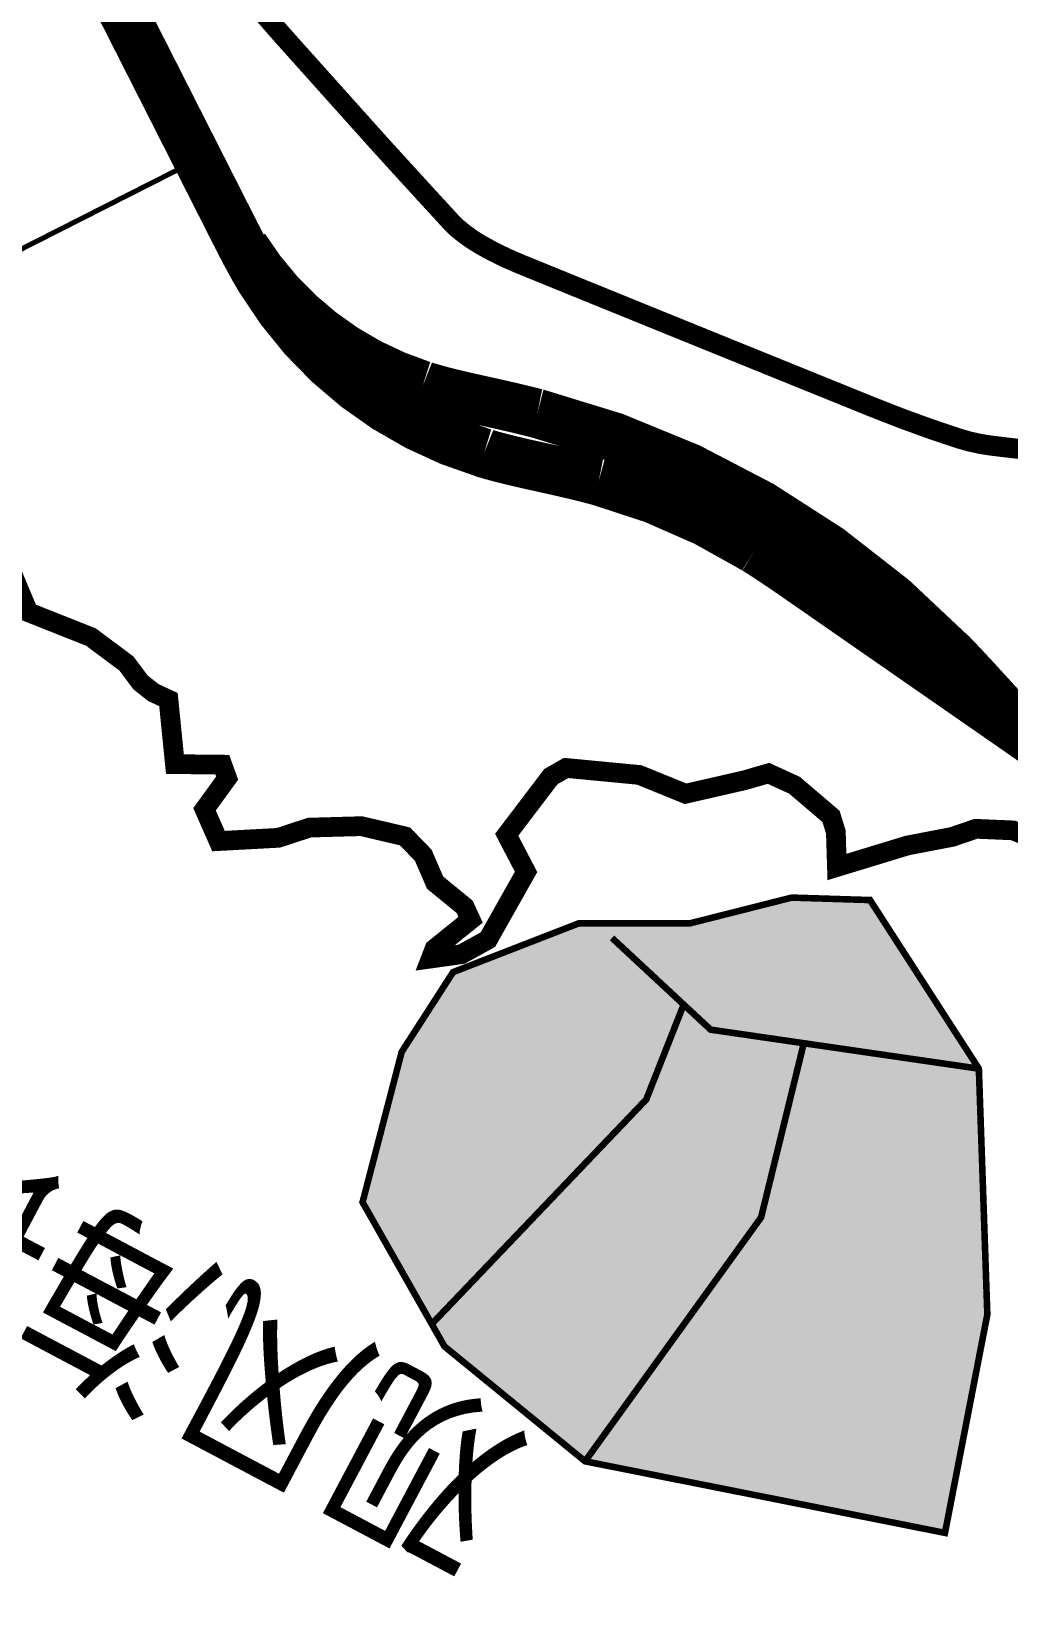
# Model space of a CAD drawing. Header units: millimetres. Extents: x 35362846 to 35427064, y 2977703 to 3025069.
# Drawn here: x 35396367 to 35399341, y 2984741 to 2989517 of the extents above; entities that cross this region are included whole.
import ezdxf
from ezdxf.enums import TextEntityAlignment as Align

# ---------------------------------------------------------------- set-up
doc = ezdxf.new("R2010")
doc.units = ezdxf.units.MM
doc.linetypes.add('ACAD_ISO03W100', pattern=[30, 12, -18])
for name, color, linetype, lineweight in [('station', 1, 'Continuous', 70), ('zhix', 7, 'Continuous', 100), ('布线1', 3, 'Continuous', 40), ('规划', 5, 'Continuous', 30)]:
    doc.layers.add(name, color=color, linetype=linetype, lineweight=lineweight)
doc.styles.add('GTF_XW', font='SIMHEI.TTF', dxfattribs={"width": 0.85})

# ---------------------------------------------------------------- blocks, each defined once
blk = doc.blocks.new('公里标')
at = {"layer": 'station'}
h = blk.add_hatch(color=256, dxfattribs=at)
edge = h.paths.add_edge_path()
edge.add_arc((0, 13), 3, 90, 270)
edge.add_line((0, 10), (0, 16))
blk.add_line((0, 16), (0, 0), dxfattribs=at)
blk.add_lwpolyline([(0, 16, 1), (0, 10)], format="xyb", close=True, dxfattribs=at)
blk.add_lwpolyline([(0, 16, -1), (0, 10, -15.340907)], format="xyb", dxfattribs=at)

msp = doc.modelspace()

# ---------------------------------------------------------------- hatches: boundary and pattern name
msp.add_hatch(color=51).paths.add_polyline_path([(35397650.2, 2986653.8), (35398033.5, 2986802.6), (35398372.2, 2986802.6), (35398681.1, 2986880.7), (35398919.3, 2986873.2), (35399250.6, 2986360), (35399276.4, 2985611.8), (35399147.5, 2984947.1), (35398052, 2985165), (35397624, 2985514.6), (35397374.7, 2985953.5), (35397493.8, 2986411)])

# ---------------------------------------------------------------- linework, layer by layer
at = {"color": 7, "linetype": 'ACAD_ISO03W100', "lineweight": 30, "ltscale": 10, "const_width": 60, "flags": 128}
msp.add_lwpolyline([(35418866.2, 2978379, 0.00408), (35418596.8, 2978693.1, 0.004791), (35418362.6, 2978956.6, 0.000354), (35418239.2, 2979092.6, 0.003996), (35418228.1, 2979104.6, 0.067922), (35418130.9, 2979183.4, 0.051225), (35417981.4, 2979254.5, 0.009162), (35417860.1, 2979295.1, 0.017071), (35417793.9, 2979313.4, 0.003191), (35417664.5, 2979343.7, -0.002779), (35417515.8, 2979378.4, -0.00539), (35417279.6, 2979437.5, 0.004922), (35417021.1, 2979502.5, 0.037663), (35416897.7, 2979522.6, -0.03128), (35416749, 2979544.8, -0.053256), (35416561.7, 2979606.3, -0.060444), (35416413, 2979696.4, -0.007588), (35416234.3, 2979841, 0.006847), (35416036.6, 2980001.5, 0.000269), (35415709.9, 2980259.1, -0.000284), (35415399.9, 2980503.6, -0.004911), (35414938.6, 2980875.2, 0.012423), (35414754, 2981019.3, 0.022839), (35414740, 2981028.8, 0.001543), (35414525.8, 2981158.3, 0.010641), (35414147.8, 2981374.4, 0.041104), (35414044.6, 2981420.1, 0.069015), (35413989.5, 2981431, 0.030578), (35413863.2, 2981430.6, 0.031152), (35413746.1, 2981415.8, 0.023526), (35413594.1, 2981379.3, 0.09893), (35413417.6, 2981287.4, -0.098334), (35413240.1, 2981194.7, -0.040735), (35413083.5, 2981162.4, -0.057251), (35412969.5, 2981161.5, -0.032707), (35412844.6, 2981183.2, -0.068284), (35412787.9, 2981205.4, -0.006478), (35412708.2, 2981251.4, -0.00631), (35412627.7, 2981300.6, -0.00711), (35412453, 2981413.9, 0.016112), (35412375, 2981462.5, 0.006031), (35412355.7, 2981473.4, -0.001887), (35412293.4, 2981507.8, -0.031059), (35412115.8, 2981621.9, 0.058562), (35412018.1, 2981677.2, 0.074558), (35411972.8, 2981688.8, 0.023372), (35411824.6, 2981696.9, 0.031359), (35411658.6, 2981687.7, -0.046373), (35411546.1, 2981684.9, -0.013686), (35411441.8, 2981694.8, -0.015348), (35411349.5, 2981709.1, -0.009765), (35411222.9, 2981735.2, -0.009876), (35411098.7, 2981765.9, -0.010304), (35410982.9, 2981799.6, -0.003732), (35410665.7, 2981901.5, -0.011102), (35410325.7, 2982022, -0.019593), (35410137.6, 2982102.1, -0.046253), (35410000.5, 2982183.1, 0.027806), (35409777.8, 2982325.9, 0.038888), (35409137, 2982625.4, -0.041892), (35408543.6, 2982907.1, -0.012072), (35408137.3, 2983156.8, 0.016325), (35407835.3, 2983338.9, 0.005319), (35407527.4, 2983506.8, -0.009278), (35407351.6, 2983604.5, -0.002427), (35407251.1, 2983663.4, -0.001072), (35407024.6, 2983798.5, -0.005689), (35406755.9, 2983963.7, -0.023674), (35406693.7, 2984007.1, -0.028773), (35406654.5, 2984041.2, 0.013707), (35406574.3, 2984115.1, 0.00911), (35406364.5, 2984291.5, 0.004021), (35405878.9, 2984678.5, 0.011893), (35405195.9, 2985188.2, 0.018313), (35404733, 2985492, 0.007204), (35404263.5, 2985766.8, 0.008684), (35403867, 2985982.4, 0.000159), (35403714.4, 2986061.8, 0.000046), (35403186.2, 2986336.7, 0.00152), (35402876.1, 2986496.8, -0.002619), (35402696.3, 2986590.2, -0.160091), (35402640.3, 2986648, -0.04925), (35402551.8, 2986887.9, -0.091163), (35402531.9, 2987160, 0.101587), (35402509, 2987404.2, 0.031939), (35402455.4, 2987546.6, 0.061238), (35402414, 2987614.6, 0.066056), (35402315.7, 2987710, 0.060611), (35402186.1, 2987783.8, 0.013787), (35402000.7, 2987855.4, 0.005566), (35401535.2, 2988014.8, 0.005933), (35401024.9, 2988176.6, 0.060875), (35400973.3, 2988185.6, 0.033224), (35400911.1, 2988184.7, 0.007665), (35400643, 2988158.9, 0.016593), (35400459.3, 2988132.1, -0.061093), (35400408.8, 2988129.3, -0.014976), (35400290.7, 2988140.6, 0.003437), (35399777.5, 2988202.1, 0.001665), (35399411.5, 2988242.1, -0.004914), (35399287.6, 2988256.5, -0.047131), (35399187.2, 2988278.8, -0.017709), (35398930.6, 2988372.2, -0.000111), (35398779.7, 2988433.3, -0.000064), (35398519.9, 2988538.6, -0.000203), (35398073.5, 2988719.8, -0.000406), (35397849.8, 2988811, -0.034138), (35397734.3, 2988867.6, -0.048797), (35397661.1, 2988920, -0.026938), (35397646.4, 2988934.4, -0.001673), (35397423.8, 2989177.9, -0.010211), (35396545.8, 2990185.3, -0.111617), (35396489.3, 2990295.5, -0.00203), (35396470.1, 2990371.7, -0.000724), (35396417.2, 2990585.7, -0.000368), (35396317.1, 2990994.7, -0.001366), (35396290.5, 2991105, -0.050222), (35396256.9, 2991355.6, 0.034229), (35396219.3, 2991724.2, 0.006561), (35396183.3, 2991919, 0.00586), (35396137.5, 2992136.1, 0.016024), (35396087.8, 2992329.3, 0.014863), (35396021.5, 2992533.9, 0.042162), (35395954.4, 2992681.1, 0.029286), (35395828.8, 2992876.9, 0.036503), (35395689.3, 2993042, 0.052275), (35395572.8, 2993138.4, 0.024574), (35395433.6, 2993221.5, 0.019092), (35395245.9, 2993312.3, 0.024727), (35395060.7, 2993382.7, -0.028974), (35394903.1, 2993444.1, -0.030124), (35394739.9, 2993531.1, -0.059007), (35394665.5, 2993589.7, -0.019376), (35394594.5, 2993666.5, -0.00622), (35394386, 2993916.4, -0.009421), (35394243.9, 2994098.1, 0.015545), (35394156.4, 2994207.2, 0.089106), (35394087.4, 2994263.6, -0.100465), (35394027.2, 2994315.2, -0.041655), (35394007, 2994346.1, -0.006432), (35393896.2, 2994557.5, -0.054681), (35393773.9, 2994881.5, 0.109516), (35393695, 2995037.1, 0.074144), (35393642, 2995085, 0.038132), (35393521.4, 2995152.6, 0.066069), (35393359.2, 2995203.2, -0.108378), (35393262.5, 2995242.6, -0.00503), (35393059.4, 2995385.3, 0.003045), (35392724.9, 2995622.4, 0.000083), (35392471.9, 2995799.2, 0.000059), (35392115.6, 2996048.2, 0.004384), (35391640.4, 2996374.1, 0.078102), (35391610.9, 2996387.8, 0.037746), (35391594.4, 2996391.3, 0.002429), (35391334.8, 2996423.8, 0.010506), (35390977.1, 2996459.3, -0.036858), (35390875.7, 2996474.8, -0.036605), (35390856.6, 2996480.7, -0.001586), (35390427.7, 2996649.4, -0.004242), (35389970.5, 2996835.4, -0.026615), (35389899.5, 2996869.6, -0.128736), (35389844.8, 2996921.2, -0.014134), (35389504.6, 2997503.2, -0.01943), (35389279, 2997956.3, 0.038686), (35389156.9, 2998179.6, 0.040491), (35389062.6, 2998301.5, 0.036033), (35388937.1, 2998420.6, 0.040561), (35388843, 2998485.8, 0.049283), (35388757.2, 2998524.7, 0.11391), (35388618.7, 2998538.8, -0.068335), (35388388.5, 2998541.3, -0.035603), (35388043.8, 2998617.8, -0.141206), (35387967.5, 2998666.7, -0.001923), (35387871.2, 2998777.3, -0.000521), (35387518, 2999187, -0.000038), (35386834.3, 2999982.1, -0.000524), (35386784.5, 3000040.2, -0.010134), (35386729.9, 3000106.6, 0.008509), (35386665.1, 3000186, 0.047512), (35386585.5, 3000263.8, -0.02445), (35386424.4, 3000407.4, -0.019729), (35386303.5, 3000536.1, -0.053437), (35386266.2, 3000589.8, -0.06379), (35386232.7, 3000675.2, -0.023074), (35386182.4, 3000922.8, -0.000356), (35386171.5, 3000993.1, -0.000949), (35386167.5, 3001019.5, -0.008757), (35386151, 3001144.1, 0.006075), (35386128.2, 3001323.9, 0.038373), (35386094.2, 3001479.6, 0.046036), (35386044.5, 3001602.9, 0.055767), (35385965.9, 3001721, 0.027631), (35385770.6, 3001929.1, 0.00608), (35385451.2, 3002226.5, 0.010585), (35385262.1, 3002391.1, 0.005944), (35385135.2, 3002494.4, -0.00606), (35385010.7, 3002595.7, -0.016777), (35384908.4, 3002687.2, -0.01359), (35384789.1, 3002807.5, -0.066178), (35384707.4, 3002921.6, -0.040011), (35384615.3, 3003133.8, -0.040444), (35384572.4, 3003302.9, -0.040658), (35384557.4, 3003475.8, -0.080631), (35384601.1, 3003753.8, 0.06217), (35384670.7, 3004111.2, 0.020666), (35384677.8, 3004374.9, 0.053226), (35384665.4, 3004476.8, 0.111514), (35384601.5, 3004609.5, -0.078745), (35384499.6, 3004789.9, -0.027664), (35384444, 3004968.6, -0.040755), (35384423.1, 3005093.9, -0.151895), (35384467.7, 3005295.3, 0.164071), (35384504.7, 3005483.3, 0.000046), (35384471.7, 3005734, 0.000043), (35384436.2, 3006002.5, 0.000006), (35384400, 3006276.9, -0.000003), (35384344.1, 3006700.5, -0.004654), (35384329, 3006823.7, -0.001802), (35384294, 3007142.5)], format="xyb", dxfattribs=at)
at = {"color": 7, "lineweight": 30, "const_width": 1}
for points in [[(35402010.8, 2987883.7, 0.005566), (35401544.6, 2988043.3, 0.005933), (35401033.6, 2988205.3, 0.060875), (35400974.9, 2988215.6, 0.033224), (35400908.7, 2988214.6, 0.007665), (35400639.6, 2988188.7, 0.016593), (35400454, 2988161.6, -0.061093), (35400410.8, 2988159.2, -0.014976), (35400294.5, 2988170.4, 0.003437), (35399780.8, 2988231.9, 0.001665), (35399414.6, 2988271.9, -0.004914), (35399291.3, 2988286.2, -0.047131), (35399196.5, 2988307.4, -0.017709), (35398941.9, 2988400, -0.000111), (35398791, 2988461.1, -0.000064), (35398531.2, 2988566.4, -0.000203), (35398084.8, 2988747.6, -0.000406), (35397861.1, 2988838.7, -0.034138), (35397749.3, 2988893.6, -0.048797), (35397680.8, 2988942.6, -0.026938), (35397668.5, 2988954.7, -0.001673), (35397446, 2989198, -0.010211), (35396568.9, 2990204.6, -0.111617)], [(35402010.8, 2987883.7, 0.005566), (35401544.6, 2988043.3, 0.005933), (35401033.6, 2988205.3, 0.060875), (35400974.9, 2988215.6, 0.033224), (35400908.7, 2988214.6, 0.007665), (35400639.6, 2988188.7, 0.016593), (35400454, 2988161.6, -0.061093), (35400410.8, 2988159.2, -0.014976), (35400294.5, 2988170.4, 0.003437), (35399780.8, 2988231.9, 0.001665), (35399414.6, 2988271.9, -0.004914), (35399291.3, 2988286.2, -0.047131), (35399196.5, 2988307.4, -0.017709), (35398941.9, 2988400, -0.000111), (35398791, 2988461.1, -0.000064), (35398531.2, 2988566.4, -0.000203), (35398084.8, 2988747.6, -0.000406), (35397861.1, 2988838.7, -0.034138), (35397749.3, 2988893.6, -0.048797), (35397680.8, 2988942.6, -0.026938), (35397668.5, 2988954.7, -0.001673), (35397446, 2989198, -0.010211), (35396568.9, 2990204.6, -0.111617)], [(35401990.7, 2987827.1, 0.005566), (35401525.8, 2987986.4, 0.005933), (35401016.2, 2988147.9, 0.060875), (35400971.8, 2988155.7, 0.033224), (35400913.5, 2988154.8, 0.007665), (35400646.3, 2988129, 0.016593), (35400464.6, 2988102.6, -0.061093), (35400406.8, 2988099.3, -0.014976), (35400286.9, 2988110.9, 0.003437), (35399774.1, 2988172.3, 0.001665), (35399408.3, 2988212.3, -0.004914), (35399283.8, 2988226.7, -0.047131), (35399178, 2988250.3, -0.017709), (35398919.4, 2988344.4, -0.000111), (35398768.5, 2988405.5, -0.000064), (35398508.6, 2988510.8, -0.000203), (35398062.2, 2988692, -0.000406), (35397838.4, 2988783.2, -0.034138), (35397719.3, 2988841.6, -0.048797), (35397641.3, 2988897.5, -0.026938), (35397624.3, 2988914.1, -0.001673), (35397401.6, 2989157.7, -0.010211), (35396522.8, 2990166.1, -0.111617)], [(35401990.7, 2987827.1, 0.005566), (35401525.8, 2987986.4, 0.005933), (35401016.2, 2988147.9, 0.060875), (35400971.8, 2988155.7, 0.033224), (35400913.5, 2988154.8, 0.007665), (35400646.3, 2988129, 0.016593), (35400464.6, 2988102.6, -0.061093), (35400406.8, 2988099.3, -0.014976), (35400286.9, 2988110.9, 0.003437), (35399774.1, 2988172.3, 0.001665), (35399408.3, 2988212.3, -0.004914), (35399283.8, 2988226.7, -0.047131), (35399178, 2988250.3, -0.017709), (35398919.4, 2988344.4, -0.000111), (35398768.5, 2988405.5, -0.000064), (35398508.6, 2988510.8, -0.000203), (35398062.2, 2988692, -0.000406), (35397838.4, 2988783.2, -0.034138), (35397719.3, 2988841.6, -0.048797), (35397641.3, 2988897.5, -0.026938), (35397624.3, 2988914.1, -0.001673), (35397401.6, 2989157.7, -0.010211), (35396522.8, 2990166.1, -0.111617)]]:
    msp.add_lwpolyline(points, format="xyb", dxfattribs=at)
at = {"layer": 'zhix', "color": 1, "const_width": 150, "flags": 128}
msp.add_lwpolyline([(35400553.6, 2986566.3), (35398718.6, 2987840.6), (35398717.8, 2987841.1), (35398717, 2987841.7), (35398716.2, 2987842.3), (35398715.4, 2987842.8), (35398714.5, 2987843.4), (35398713.7, 2987844), (35398712.9, 2987844.6), (35398712.1, 2987845.1), (35398711.2, 2987845.7), (35398710.4, 2987846.3), (35398709.6, 2987846.8), (35398708.8, 2987847.4), (35398708, 2987848), (35398707.1, 2987848.5), (35398706.3, 2987849.1), (35398705.5, 2987849.7), (35398704.7, 2987850.3), (35398703.9, 2987850.8), (35398703, 2987851.4), (35398702.2, 2987852), (35398701.4, 2987852.5), (35398700.6, 2987853.1), (35398699.7, 2987853.7), (35398698.9, 2987854.2), (35398698.1, 2987854.8), (35398697.3, 2987855.4), (35398696.5, 2987856), (35398695.6, 2987856.5), (35398694.8, 2987857.1), (35398694, 2987857.7), (35398693.2, 2987858.2), (35398692.3, 2987858.8), (35398691.5, 2987859.4), (35398690.7, 2987859.9), (35398689.9, 2987860.5), (35398689.1, 2987861.1), (35398688.2, 2987861.6), (35398687.4, 2987862.2), (35398686.6, 2987862.8), (35398685.8, 2987863.4), (35398684.9, 2987863.9), (35398684.1, 2987864.5), (35398683.3, 2987865.1), (35398682.5, 2987865.6), (35398681.7, 2987866.2), (35398680.8, 2987866.8), (35398680, 2987867.3), (35398679.2, 2987867.9), (35398678.4, 2987868.5), (35398677.5, 2987869), (35398676.7, 2987869.6), (35398675.9, 2987870.2), (35398675.1, 2987870.7), (35398674.2, 2987871.3), (35398673.4, 2987871.9), (35398672.6, 2987872.4), (35398671.8, 2987873), (35398670.9, 2987873.6), (35398670.1, 2987874.1), (35398669.3, 2987874.7), (35398668.5, 2987875.3), (35398667.6, 2987875.8), (35398666.8, 2987876.4), (35398666, 2987877), (35398665.2, 2987877.5), (35398664.3, 2987878.1), (35398663.5, 2987878.7), (35398662.7, 2987879.2), (35398661.9, 2987879.8), (35398661, 2987880.3), (35398660.2, 2987880.9), (35398659.4, 2987881.5), (35398658.6, 2987882), (35398657.7, 2987882.6), (35398656.9, 2987883.2), (35398656.1, 2987883.7), (35398655.3, 2987884.3), (35398654.4, 2987884.9), (35398653.6, 2987885.4), (35398652.8, 2987886), (35398652, 2987886.5), (35398651.1, 2987887.1), (35398650.3, 2987887.7), (35398649.5, 2987888.2), (35398648.6, 2987888.8), (35398647.8, 2987889.3), (35398647, 2987889.9), (35398646.2, 2987890.5), (35398645.3, 2987891), (35398644.5, 2987891.6), (35398643.7, 2987892.1), (35398642.8, 2987892.7), (35398642, 2987893.3), (35398641.2, 2987893.8), (35398640.4, 2987894.4), (35398639.5, 2987894.9), (35398638.7, 2987895.5), (35398637.9, 2987896.1), (35398637, 2987896.6), (35398636.2, 2987897.2), (35398635.4, 2987897.7), (35398634.6, 2987898.3), (35398633.7, 2987898.9), (35398632.9, 2987899.4), (35398632.1, 2987900), (35398631.2, 2987900.5), (35398630.4, 2987901.1), (35398629.6, 2987901.6), (35398628.7, 2987902.2), (35398627.9, 2987902.7), (35398627.1, 2987903.3), (35398626.2, 2987903.9), (35398625.4, 2987904.4), (35398624.6, 2987905), (35398623.7, 2987905.5), (35398622.9, 2987906.1), (35398622.1, 2987906.6), (35398621.2, 2987907.2), (35398620.4, 2987907.7), (35398619.6, 2987908.3), (35398618.7, 2987908.8), (35398617.9, 2987909.4), (35398617.1, 2987909.9), (35398616.2, 2987910.5), (35398615.4, 2987911), (35398614.6, 2987911.6), (35398613.7, 2987912.1), (35398612.9, 2987912.7), (35398612.1, 2987913.2), (35398611.2, 2987913.8), (35398610.4, 2987914.3), (35398609.6, 2987914.9), (35398608.7, 2987915.4), (35398607.9, 2987916), (35398607, 2987916.5), (35398606.2, 2987917.1), (35398605.4, 2987917.6), (35398604.5, 2987918.2), (35398603.7, 2987918.7), (35398602.9, 2987919.3), (35398602, 2987919.8), (35398601.2, 2987920.3), (35398600.3, 2987920.9), (35398599.5, 2987921.4), (35398598.7, 2987922), (35398597.8, 2987922.5), (35398597, 2987923.1), (35398596.1, 2987923.6), (35398595.3, 2987924.1), (35398594.5, 2987924.7), (35398593.6, 2987925.2), (35398592.8, 2987925.8), (35398591.9, 2987926.3), (35398591.1, 2987926.8), (35398590.3, 2987927.4), (35398589.4, 2987927.9), (35398588.6, 2987928.5), (35398587.7, 2987929), (35398586.9, 2987929.5), (35398586, 2987930.1), (35398585.2, 2987930.6), (35398584.4, 2987931.2), (35398583.5, 2987931.7), (35398582.7, 2987932.2), (35398581.8, 2987932.8), (35398581, 2987933.3), (35398580.1, 2987933.8), (35398579.3, 2987934.4), (35398578.4, 2987934.9), (35398577.6, 2987935.4), (35398576.7, 2987936), (35398575.9, 2987936.5), (35398575.1, 2987937), (35398574.2, 2987937.6), (35398573.4, 2987938.1), (35398572.5, 2987938.6), (35398571.7, 2987939.2), (35398570.8, 2987939.7), (35398570, 2987940.2), (35398569.5, 2987940.5, 0.072552), (35398093.5, 2988148.8), (35398093, 2988148.9), (35398092, 2988149.2), (35398091.1, 2988149.4), (35398090.1, 2988149.7), (35398089.1, 2988150), (35398088.2, 2988150.2), (35398087.2, 2988150.5), (35398086.2, 2988150.7), (35398085.3, 2988151), (35398084.3, 2988151.3), (35398083.3, 2988151.5), (35398082.4, 2988151.8), (35398081.4, 2988152), (35398080.4, 2988152.3), (35398079.5, 2988152.5), (35398078.5, 2988152.8), (35398077.5, 2988153.1), (35398076.6, 2988153.3), (35398075.6, 2988153.6), (35398074.6, 2988153.8), (35398073.7, 2988154.1), (35398072.7, 2988154.3), (35398071.7, 2988154.6), (35398070.8, 2988154.8), (35398069.8, 2988155.1), (35398068.8, 2988155.3), (35398067.9, 2988155.6), (35398066.9, 2988155.8), (35398065.9, 2988156.1), (35398065, 2988156.3), (35398064, 2988156.6), (35398063, 2988156.8), (35398062.1, 2988157.1), (35398061.1, 2988157.3), (35398060.1, 2988157.6), (35398059.1, 2988157.8), (35398058.2, 2988158.1), (35398057.2, 2988158.3), (35398056.2, 2988158.6), (35398055.3, 2988158.8), (35398054.3, 2988159.1), (35398053.3, 2988159.3), (35398052.4, 2988159.6), (35398051.4, 2988159.8), (35398050.4, 2988160), (35398049.5, 2988160.3), (35398048.5, 2988160.5), (35398047.5, 2988160.8), (35398046.5, 2988161), (35398045.6, 2988161.3), (35398044.6, 2988161.5), (35398043.6, 2988161.7), (35398042.7, 2988162), (35398041.7, 2988162.2), (35398040.7, 2988162.5), (35398039.7, 2988162.7), (35398038.8, 2988162.9), (35398037.8, 2988163.2), (35398036.8, 2988163.4), (35398035.9, 2988163.7), (35398034.9, 2988163.9), (35398033.9, 2988164.1), (35398032.9, 2988164.4), (35398032, 2988164.6), (35398031, 2988164.8), (35398030, 2988165.1), (35398029.1, 2988165.3), (35398028.1, 2988165.5), (35398027.1, 2988165.8), (35398026.1, 2988166), (35398025.2, 2988166.2), (35398024.2, 2988166.5), (35398023.2, 2988166.7), (35398022.3, 2988166.9), (35398021.3, 2988167.2), (35398020.3, 2988167.4), (35398019.3, 2988167.6), (35398018.4, 2988167.9), (35398017.4, 2988168.1), (35398016.4, 2988168.3), (35398015.4, 2988168.6), (35398014.5, 2988168.8), (35398013.5, 2988169), (35398012.5, 2988169.3), (35398011.6, 2988169.5), (35398010.6, 2988169.7), (35398009.6, 2988170), (35398008.6, 2988170.2), (35398007.7, 2988170.4), (35398006.7, 2988170.6), (35398005.7, 2988170.9), (35398004.7, 2988171.1), (35398003.8, 2988171.3), (35398002.8, 2988171.6), (35398001.8, 2988171.8), (35398000.8, 2988172), (35397999.9, 2988172.2), (35397998.9, 2988172.5), (35397997.9, 2988172.7), (35397996.9, 2988172.9), (35397996, 2988173.1), (35397995, 2988173.4), (35397994, 2988173.6), (35397993.1, 2988173.8), (35397992.1, 2988174), (35397991.1, 2988174.3), (35397990.1, 2988174.5), (35397989.2, 2988174.7), (35397988.2, 2988174.9), (35397987.2, 2988175.2), (35397986.2, 2988175.4), (35397985.3, 2988175.6), (35397984.3, 2988175.8), (35397983.3, 2988176), (35397982.3, 2988176.3), (35397981.4, 2988176.5), (35397980.4, 2988176.7), (35397979.4, 2988176.9), (35397978.4, 2988177.2), (35397977.5, 2988177.4), (35397976.5, 2988177.6), (35397975.5, 2988177.8), (35397974.5, 2988178), (35397973.6, 2988178.3), (35397972.6, 2988178.5), (35397971.6, 2988178.7), (35397970.6, 2988178.9), (35397969.7, 2988179.1), (35397968.7, 2988179.4), (35397967.7, 2988179.6), (35397966.7, 2988179.8), (35397965.8, 2988180), (35397964.8, 2988180.2), (35397963.8, 2988180.5), (35397962.8, 2988180.7), (35397961.8, 2988180.9), (35397960.9, 2988181.1), (35397959.9, 2988181.3), (35397958.9, 2988181.6), (35397957.9, 2988181.8), (35397957, 2988182), (35397956, 2988182.2), (35397955, 2988182.4), (35397954, 2988182.7), (35397953.1, 2988182.9), (35397952.1, 2988183.1), (35397951.1, 2988183.3), (35397950.1, 2988183.5), (35397949.2, 2988183.7), (35397948.2, 2988184), (35397947.2, 2988184.2), (35397946.2, 2988184.4), (35397945.3, 2988184.6), (35397944.3, 2988184.8), (35397943.3, 2988185), (35397942.3, 2988185.3), (35397941.4, 2988185.5), (35397940.4, 2988185.7), (35397939.4, 2988185.9), (35397938.4, 2988186.1), (35397937.4, 2988186.3), (35397936.5, 2988186.6), (35397935.5, 2988186.8), (35397934.5, 2988187), (35397933.5, 2988187.2), (35397932.6, 2988187.4), (35397931.6, 2988187.6), (35397930.6, 2988187.9), (35397929.6, 2988188.1), (35397928.7, 2988188.3), (35397927.7, 2988188.5), (35397926.7, 2988188.7), (35397925.7, 2988188.9), (35397924.8, 2988189.2), (35397923.8, 2988189.4), (35397922.8, 2988189.6), (35397921.8, 2988189.8), (35397920.9, 2988190), (35397919.9, 2988190.2), (35397918.9, 2988190.5), (35397917.9, 2988190.7), (35397916.9, 2988190.9), (35397916, 2988191.1), (35397915, 2988191.3), (35397914, 2988191.5), (35397913, 2988191.8), (35397912.1, 2988192), (35397911.1, 2988192.2), (35397910.1, 2988192.4), (35397909.1, 2988192.6), (35397908.2, 2988192.8), (35397907.2, 2988193.1), (35397906.2, 2988193.3), (35397905.2, 2988193.5), (35397904.3, 2988193.7), (35397903.3, 2988193.9), (35397902.3, 2988194.1), (35397901.3, 2988194.4), (35397900.3, 2988194.6), (35397899.4, 2988194.8), (35397898.4, 2988195), (35397897.4, 2988195.2), (35397896.4, 2988195.4), (35397895.5, 2988195.7), (35397894.5, 2988195.9), (35397893.5, 2988196.1), (35397892.5, 2988196.3), (35397891.6, 2988196.5), (35397890.6, 2988196.7), (35397889.6, 2988197), (35397888.6, 2988197.2), (35397887.7, 2988197.4), (35397886.7, 2988197.6), (35397885.7, 2988197.8), (35397884.7, 2988198.1), (35397883.8, 2988198.3), (35397882.8, 2988198.5), (35397881.8, 2988198.7), (35397880.8, 2988198.9), (35397879.9, 2988199.1), (35397878.9, 2988199.4), (35397877.9, 2988199.6), (35397876.9, 2988199.8), (35397876, 2988200), (35397875, 2988200.3), (35397874, 2988200.5), (35397873, 2988200.7), (35397872.1, 2988200.9), (35397871.1, 2988201.1), (35397870.1, 2988201.4), (35397869.1, 2988201.6), (35397868.2, 2988201.8), (35397867.2, 2988202), (35397866.2, 2988202.2), (35397865.2, 2988202.5), (35397864.3, 2988202.7), (35397863.3, 2988202.9), (35397862.3, 2988203.1), (35397861.3, 2988203.4), (35397860.4, 2988203.6), (35397859.4, 2988203.8), (35397858.4, 2988204), (35397857.4, 2988204.3), (35397856.5, 2988204.5), (35397855.5, 2988204.7), (35397854.5, 2988204.9), (35397853.5, 2988205.2), (35397852.6, 2988205.4), (35397851.6, 2988205.6), (35397850.6, 2988205.8), (35397849.6, 2988206.1), (35397848.7, 2988206.3), (35397847.7, 2988206.5), (35397846.7, 2988206.8), (35397845.7, 2988207), (35397844.8, 2988207.2), (35397843.8, 2988207.4), (35397842.8, 2988207.7), (35397841.8, 2988207.9), (35397840.9, 2988208.1), (35397839.9, 2988208.4), (35397838.9, 2988208.6), (35397838, 2988208.8), (35397837, 2988209.1), (35397836, 2988209.3), (35397835, 2988209.5), (35397834.1, 2988209.8), (35397833.1, 2988210), (35397832.1, 2988210.2), (35397831.1, 2988210.5), (35397830.2, 2988210.7), (35397829.2, 2988210.9), (35397828.2, 2988211.2), (35397827.3, 2988211.4), (35397826.3, 2988211.6), (35397825.3, 2988211.9), (35397824.3, 2988212.1), (35397823.4, 2988212.3), (35397822.4, 2988212.6), (35397821.4, 2988212.8), (35397820.5, 2988213.1), (35397819.5, 2988213.3), (35397818.5, 2988213.5), (35397817.5, 2988213.8), (35397816.6, 2988214), (35397815.6, 2988214.3), (35397814.6, 2988214.5), (35397813.7, 2988214.7), (35397812.7, 2988215), (35397811.7, 2988215.2), (35397810.8, 2988215.5), (35397809.8, 2988215.7), (35397808.8, 2988216), (35397807.8, 2988216.2), (35397806.9, 2988216.5), (35397805.9, 2988216.7), (35397804.9, 2988216.9), (35397804, 2988217.2), (35397803, 2988217.4), (35397802, 2988217.7), (35397801.1, 2988217.9), (35397800.1, 2988218.2), (35397799.1, 2988218.4), (35397798.2, 2988218.7), (35397797.2, 2988218.9), (35397796.2, 2988219.2), (35397795.3, 2988219.4), (35397794.3, 2988219.7), (35397793.3, 2988219.9), (35397792.4, 2988220.2), (35397791.4, 2988220.5), (35397790.4, 2988220.7), (35397789.5, 2988221), (35397788.5, 2988221.2), (35397787.5, 2988221.5), (35397786.6, 2988221.7), (35397785.6, 2988222), (35397784.6, 2988222.3), (35397783.7, 2988222.5), (35397782.7, 2988222.8), (35397781.7, 2988223), (35397780.8, 2988223.3), (35397779.8, 2988223.6), (35397778.8, 2988223.8), (35397777.9, 2988224.1), (35397776.9, 2988224.3), (35397775.9, 2988224.6), (35397775, 2988224.9), (35397774, 2988225.1), (35397773, 2988225.4), (35397772.1, 2988225.7), (35397771.1, 2988225.9), (35397770.2, 2988226.2), (35397769.2, 2988226.5), (35397768.2, 2988226.7), (35397767.3, 2988227), (35397766.3, 2988227.3), (35397765.3, 2988227.6), (35397764.4, 2988227.8), (35397763.4, 2988228.1), (35397762.5, 2988228.4), (35397761.5, 2988228.7), (35397760.5, 2988228.9), (35397759.6, 2988229.2), (35397758.6, 2988229.5), (35397757.6, 2988229.8), (35397756.7, 2988230), (35397755.7, 2988230.3), (35397754.8, 2988230.6), (35397753.8, 2988230.9), (35397752.8, 2988231.2), (35397751.9, 2988231.4), (35397750.9, 2988231.7), (35397750, 2988232), (35397749, 2988232.3), (35397748.1, 2988232.6), (35397747.1, 2988232.9), (35397746.1, 2988233.2), (35397745.2, 2988233.4), (35397744.7, 2988233.6, -0.185718), (35397063.8, 2988761.7), (35397063.5, 2988762.1), (35397063, 2988763), (35397062.5, 2988763.8), (35397062, 2988764.7), (35397061.5, 2988765.6), (35397060.9, 2988766.4), (35397060.4, 2988767.3), (35397059.9, 2988768.1), (35397059.4, 2988769), (35397058.9, 2988769.9), (35397058.4, 2988770.7), (35397057.9, 2988771.6), (35397057.4, 2988772.4), (35397056.9, 2988773.3), (35397056.3, 2988774.2), (35397055.8, 2988775), (35397055.3, 2988775.9), (35397054.8, 2988776.7), (35397054.3, 2988777.6), (35397053.8, 2988778.5), (35397053.3, 2988779.3), (35397052.8, 2988780.2), (35397052.3, 2988781.1), (35397051.8, 2988781.9), (35397051.3, 2988782.8), (35397050.8, 2988783.7), (35397050.3, 2988784.5), (35397049.8, 2988785.4), (35397049.3, 2988786.3), (35397048.8, 2988787.1), (35397048.3, 2988788), (35397047.8, 2988788.9), (35397047.3, 2988789.7), (35397046.8, 2988790.6), (35397046.3, 2988791.5), (35397045.8, 2988792.3), (35397045.3, 2988793.2), (35397044.8, 2988794.1), (35397044.3, 2988794.9), (35397043.9, 2988795.8), (35397043.4, 2988796.7), (35397042.9, 2988797.6), (35397042.4, 2988798.4), (35397041.9, 2988799.3), (35397041.4, 2988800.2), (35397040.9, 2988801), (35397040.4, 2988801.9), (35397039.9, 2988802.8), (35397039.4, 2988803.7), (35397039, 2988804.5), (35397038.5, 2988805.4), (35397038, 2988806.3), (35397037.5, 2988807.2), (35397037, 2988808), (35397036.5, 2988808.9), (35397036, 2988809.8), (35397035.6, 2988810.7), (35397035.1, 2988811.5), (35397034.6, 2988812.4), (35397034.1, 2988813.3), (35397033.6, 2988814.2), (35397033.2, 2988815), (35397032.7, 2988815.9), (35397032.2, 2988816.8), (35397031.7, 2988817.7), (35397031.2, 2988818.5), (35397030.8, 2988819.4), (35397030.3, 2988820.3), (35397029.8, 2988821.2), (35397029.3, 2988822.1), (35397028.8, 2988822.9), (35397028.4, 2988823.8), (35397027.9, 2988824.7), (35397027.4, 2988825.6), (35397026.9, 2988826.5), (35397026.5, 2988827.3), (35397026, 2988828.2), (35397025.5, 2988829.1), (35397025, 2988830), (35397024.6, 2988830.9), (35397024.1, 2988831.7), (35397023.6, 2988832.6), (35397023.2, 2988833.5), (35397022.7, 2988834.4), (35397022.2, 2988835.3), (35397021.7, 2988836.1), (35397021.3, 2988837), (35397020.8, 2988837.9), (35397020.3, 2988838.8), (35397019.9, 2988839.7), (35397019.4, 2988840.6), (35397018.9, 2988841.4), (35397018.5, 2988842.3), (35397018, 2988843.2), (35397017.5, 2988844.1), (35397017.1, 2988845), (35397016.6, 2988845.9), (35397016.1, 2988846.8), (35397015.7, 2988847.6), (35397015.2, 2988848.5), (35397014.7, 2988849.4), (35397014.3, 2988850.3), (35397013.8, 2988851.2), (35397013.3, 2988852.1), (35397012.9, 2988852.9), (35397012.4, 2988853.8), (35397011.9, 2988854.7), (35397011.5, 2988855.6), (35397011, 2988856.5), (35397010.6, 2988857.4), (35397010.1, 2988858.3), (35397009.6, 2988859.2), (35397009.2, 2988860), (35397008.7, 2988860.9), (35397008.2, 2988861.8), (35397007.8, 2988862.7), (35397007.3, 2988863.6), (35397006.9, 2988864.5), (35397006.4, 2988865.4), (35397005.9, 2988866.3), (35397005.5, 2988867.1), (35397005, 2988868), (35397004.6, 2988868.9), (35397004.1, 2988869.8), (35397003.7, 2988870.7), (35397003.2, 2988871.6), (35397002.7, 2988872.5), (35397002.3, 2988873.4), (35397001.8, 2988874.3), (35397001.4, 2988875.1), (35397000.9, 2988876), (35397000.4, 2988876.9), (35397000, 2988877.8), (35396999.5, 2988878.7), (35396999.1, 2988879.6), (35396998.6, 2988880.5), (35396998.2, 2988881.4), (35396997.7, 2988882.3), (35396997.3, 2988883.1), (35396996.8, 2988884), (35396996.3, 2988884.9), (35396995.9, 2988885.8), (35396995.4, 2988886.7), (35396995, 2988887.6), (35396994.5, 2988888.5), (35396994.1, 2988889.4), (35396993.6, 2988890.3), (35396993.2, 2988891.2), (35396992.7, 2988892.1), (35396992.2, 2988892.9), (35396991.8, 2988893.8), (35396991.3, 2988894.7), (35396990.9, 2988895.6), (35396990.4, 2988896.5), (35396990, 2988897.4), (35396989.5, 2988898.3), (35396989.1, 2988899.2), (35396988.6, 2988900.1), (35396988.2, 2988901), (35396987.7, 2988901.9), (35396987.3, 2988902.7), (35396986.8, 2988903.6), (35396986.4, 2988904.5), (35396985.9, 2988905.4), (35396985.4, 2988906.3), (35396985, 2988907.2), (35396984.5, 2988908.1), (35396984.1, 2988909), (35396983.6, 2988909.9), (35396983.2, 2988910.8), (35396982.7, 2988911.7), (35396982.3, 2988912.6), (35396981.8, 2988913.4), (35396981.4, 2988914.3), (35396980.9, 2988915.2), (35396980.5, 2988916.1), (35396980, 2988917), (35396979.6, 2988917.9), (35396979.1, 2988918.8), (35396978.7, 2988919.7), (35396605.8, 2989655, -0.057667)], format="xyb", dxfattribs=at)
at = {"layer": 'zhix', "color": 5, "const_width": 150, "flags": 128}
msp.add_lwpolyline([(35400142.5, 2986850, -0.093407), (35399413.5, 2987358.7), (35399413.2, 2987359), (35399412.5, 2987359.8), (35399411.8, 2987360.5), (35399411.1, 2987361.2), (35399410.4, 2987361.9), (35399409.7, 2987362.6), (35399409, 2987363.3), (35399408.3, 2987364), (35399407.6, 2987364.8), (35399406.9, 2987365.5), (35399406.2, 2987366.2), (35399405.5, 2987366.9), (35399404.8, 2987367.6), (35399404.1, 2987368.3), (35399403.4, 2987369.1), (35399402.7, 2987369.8), (35399402, 2987370.5), (35399401.3, 2987371.2), (35399400.6, 2987371.9), (35399399.9, 2987372.7), (35399399.2, 2987373.4), (35399398.5, 2987374.1), (35399397.8, 2987374.8), (35399397.2, 2987375.5), (35399396.5, 2987376.3), (35399395.8, 2987377), (35399395.1, 2987377.7), (35399394.4, 2987378.4), (35399393.7, 2987379.1), (35399393, 2987379.9), (35399392.3, 2987380.6), (35399391.6, 2987381.3), (35399390.9, 2987382), (35399390.2, 2987382.8), (35399389.5, 2987383.5), (35399388.9, 2987384.2), (35399388.2, 2987384.9), (35399387.5, 2987385.7), (35399386.8, 2987386.4), (35399386.1, 2987387.1), (35399385.4, 2987387.8), (35399384.7, 2987388.6), (35399384, 2987389.3), (35399383.3, 2987390), (35399382.6, 2987390.7), (35399382, 2987391.5), (35399381.3, 2987392.2), (35399380.6, 2987392.9), (35399379.9, 2987393.6), (35399379.2, 2987394.4), (35399378.5, 2987395.1), (35399377.8, 2987395.8), (35399377.1, 2987396.5), (35399376.5, 2987397.3), (35399375.8, 2987398), (35399375.1, 2987398.7), (35399374.4, 2987399.4), (35399373.7, 2987400.2), (35399373, 2987400.9), (35399372.3, 2987401.6), (35399371.7, 2987402.4), (35399371, 2987403.1), (35399370.3, 2987403.8), (35399369.6, 2987404.5), (35399368.9, 2987405.3), (35399368.2, 2987406), (35399367.6, 2987406.7), (35399366.9, 2987407.5), (35399366.2, 2987408.2), (35399365.5, 2987408.9), (35399364.8, 2987409.7), (35399364.1, 2987410.4), (35399363.5, 2987411.1), (35399362.8, 2987411.8), (35399362.1, 2987412.6), (35399361.4, 2987413.3), (35399360.7, 2987414), (35399360, 2987414.8), (35399359.4, 2987415.5), (35399358.7, 2987416.2), (35399358, 2987417), (35399357.3, 2987417.7), (35399356.6, 2987418.4), (35399356, 2987419.2), (35399355.3, 2987419.9), (35399354.6, 2987420.6), (35399353.9, 2987421.4), (35399353.2, 2987422.1), (35399352.6, 2987422.8), (35399351.9, 2987423.6), (35399351.2, 2987424.3), (35399350.5, 2987425), (35399349.8, 2987425.8), (35399349.2, 2987426.5), (35399348.5, 2987427.2), (35399347.8, 2987428), (35399347.1, 2987428.7), (35399346.4, 2987429.4), (35399345.8, 2987430.2), (35399345.1, 2987430.9), (35399344.4, 2987431.6), (35399343.7, 2987432.4), (35399343.1, 2987433.1), (35399342.4, 2987433.8), (35399341.7, 2987434.6), (35399341, 2987435.3), (35399340.3, 2987436.1), (35399339.7, 2987436.8), (35399339, 2987437.5), (35399338.3, 2987438.3), (35399337.6, 2987439), (35399337, 2987439.7), (35399336.3, 2987440.5), (35399335.6, 2987441.2), (35399334.9, 2987441.9), (35399334.3, 2987442.7), (35399333.6, 2987443.4), (35399332.9, 2987444.2), (35399332.2, 2987444.9), (35399331.6, 2987445.6), (35399330.9, 2987446.4), (35399330.2, 2987447.1), (35399329.5, 2987447.8), (35399328.9, 2987448.6), (35399328.2, 2987449.3), (35399327.5, 2987450.1), (35399326.8, 2987450.8), (35399326.1, 2987451.5), (35399325.5, 2987452.3), (35399324.8, 2987453), (35399324.1, 2987453.7), (35399323.4, 2987454.5), (35399322.8, 2987455.2), (35399322.1, 2987456), (35399321.4, 2987456.7), (35399320.8, 2987457.4), (35399320.1, 2987458.2), (35399319.4, 2987458.9), (35399318.7, 2987459.6), (35399318.1, 2987460.4), (35399317.4, 2987461.1), (35399316.7, 2987461.9), (35399316, 2987462.6), (35399315.4, 2987463.3), (35399314.7, 2987464.1), (35399314, 2987464.8), (35399313.3, 2987465.6), (35399312.7, 2987466.3), (35399312, 2987467), (35399311.3, 2987467.8), (35399310.6, 2987468.5), (35399310, 2987469.3), (35399309.3, 2987470), (35399308.6, 2987470.7), (35399307.9, 2987471.5), (35399307.3, 2987472.2), (35399306.6, 2987472.9), (35399305.9, 2987473.7), (35399305.3, 2987474.4), (35399304.6, 2987475.2), (35399303.9, 2987475.9), (35399303.2, 2987476.6), (35399302.6, 2987477.4), (35399301.9, 2987478.1), (35399301.2, 2987478.9), (35399300.5, 2987479.6), (35399299.9, 2987480.3), (35399299.2, 2987481.1), (35399298.5, 2987481.8), (35399297.9, 2987482.6), (35399297.2, 2987483.3), (35399296.5, 2987484), (35399295.8, 2987484.8), (35399295.2, 2987485.5), (35399294.5, 2987486.3), (35399293.8, 2987487), (35399293.1, 2987487.7), (35399292.5, 2987488.5), (35399291.8, 2987489.2), (35399291.1, 2987490), (35399290.5, 2987490.7), (35399289.8, 2987491.4), (35399289.1, 2987492.2), (35399288.4, 2987492.9), (35399287.8, 2987493.7), (35399287.1, 2987494.4), (35399286.4, 2987495.1), (35399285.7, 2987495.9), (35399285.1, 2987496.6), (35399284.4, 2987497.4), (35399283.7, 2987498.1), (35399283.1, 2987498.8), (35399282.4, 2987499.6), (35399281.7, 2987500.3), (35399281, 2987501.1), (35399280.4, 2987501.8), (35399279.7, 2987502.5), (35399279, 2987503.3), (35399278.3, 2987504), (35399277.7, 2987504.8), (35399277, 2987505.5), (35399276.3, 2987506.2), (35399275.6, 2987507), (35399275, 2987507.7), (35399274.3, 2987508.5), (35399273.6, 2987509.2), (35399273, 2987509.9), (35399272.3, 2987510.7), (35399271.6, 2987511.4), (35399270.9, 2987512.1), (35399270.3, 2987512.9), (35399269.6, 2987513.6), (35399268.9, 2987514.4), (35399268.2, 2987515.1), (35399267.6, 2987515.8), (35399266.9, 2987516.6), (35399266.2, 2987517.3), (35399265.5, 2987518.1), (35399264.9, 2987518.8), (35399264.2, 2987519.5), (35399263.5, 2987520.3), (35399262.8, 2987521), (35399262.2, 2987521.8), (35399261.5, 2987522.5), (35399260.8, 2987523.2), (35399260.2, 2987524), (35399259.5, 2987524.7), (35399258.8, 2987525.4), (35399258.1, 2987526.2), (35399257.5, 2987526.9), (35399256.8, 2987527.7), (35399256.1, 2987528.4), (35399255.4, 2987529.1), (35399254.8, 2987529.9), (35399254.1, 2987530.6), (35399253.4, 2987531.4), (35399252.7, 2987532.1), (35399252.1, 2987532.8), (35399251.4, 2987533.6), (35399250.7, 2987534.3), (35399250, 2987535), (35399249.4, 2987535.8), (35399248.7, 2987536.5), (35399248, 2987537.3), (35399247.3, 2987538), (35399246.6, 2987538.7), (35399246, 2987539.5), (35399245.3, 2987540.2), (35399244.6, 2987540.9), (35399243.9, 2987541.7), (35399243.3, 2987542.4), (35399242.6, 2987543.1), (35399241.9, 2987543.9), (35399241.2, 2987544.6), (35399240.6, 2987545.4), (35399239.9, 2987546.1), (35399239.2, 2987546.8), (35399238.5, 2987547.6), (35399237.8, 2987548.3), (35399237.2, 2987549), (35399236.5, 2987549.8), (35399235.8, 2987550.5), (35399235.1, 2987551.2), (35399234.5, 2987552), (35399233.8, 2987552.7), (35399233.1, 2987553.4), (35399232.4, 2987554.2), (35399231.7, 2987554.9), (35399231.1, 2987555.6), (35399230.4, 2987556.4), (35399229.7, 2987557.1), (35399229, 2987557.8), (35399228.4, 2987558.6), (35399227.7, 2987559.3), (35399227, 2987560), (35399226.3, 2987560.8), (35399225.6, 2987561.5), (35399225, 2987562.2), (35399224.3, 2987563), (35399223.6, 2987563.7), (35399222.9, 2987564.4), (35399222.2, 2987565.2), (35399221.6, 2987565.9), (35399220.9, 2987566.6), (35399220.2, 2987567.4), (35399219.5, 2987568.1), (35399218.8, 2987568.8), (35399218.1, 2987569.6), (35399217.5, 2987570.3), (35399216.8, 2987571), (35399216.1, 2987571.8), (35399215.4, 2987572.5), (35399214.7, 2987573.2), (35399214.1, 2987574), (35399213.4, 2987574.7), (35399212.7, 2987575.4), (35399212, 2987576.2), (35399211.3, 2987576.9), (35399210.6, 2987577.6), (35399210, 2987578.3), (35399209.3, 2987579.1), (35399208.6, 2987579.8), (35399207.9, 2987580.5), (35399207.2, 2987581.3), (35399206.5, 2987582), (35399205.8, 2987582.7), (35399205.2, 2987583.4), (35399204.5, 2987584.2), (35399203.8, 2987584.9), (35399203.1, 2987585.6), (35399202.4, 2987586.4), (35399201.7, 2987587.1), (35399201, 2987587.8), (35399200.4, 2987588.5), (35399199.7, 2987589.3), (35399199, 2987590), (35399198.3, 2987590.7), (35399197.6, 2987591.4), (35399196.9, 2987592.2), (35399196.2, 2987592.9), (35399195.6, 2987593.6), (35399194.9, 2987594.4), (35399194.2, 2987595.1), (35399193.5, 2987595.8), (35399192.8, 2987596.5), (35399192.1, 2987597.3), (35399191.4, 2987598), (35399190.7, 2987598.7), (35399190, 2987599.4), (35399189.4, 2987600.2), (35399188.7, 2987600.9), (35399188, 2987601.6), (35399187.3, 2987602.3), (35399186.6, 2987603), (35399185.9, 2987603.8), (35399185.2, 2987604.5), (35399184.5, 2987605.2), (35399183.8, 2987605.9), (35399183.1, 2987606.7), (35399182.4, 2987607.4), (35399181.8, 2987608.1), (35399181.1, 2987608.8), (35399180.4, 2987609.5), (35399179.7, 2987610.3), (35399179, 2987611), (35399178.3, 2987611.7), (35399177.6, 2987612.4), (35399176.9, 2987613.1), (35399176.2, 2987613.9), (35399175.5, 2987614.6), (35399174.8, 2987615.3), (35399174.1, 2987616), (35399173.4, 2987616.7), (35399172.7, 2987617.5), (35399172, 2987618.2), (35399171.3, 2987618.9), (35399170.6, 2987619.6), (35399170, 2987620.3), (35399169.3, 2987621.1), (35399168.9, 2987621.4, 0.1377), (35397906.7, 2988354.2), (35397906.2, 2988354.3), (35397905.3, 2988354.6), (35397904.3, 2988354.8), (35397903.3, 2988355.1), (35397902.3, 2988355.3), (35397901.4, 2988355.6), (35397900.4, 2988355.8), (35397899.4, 2988356.1), (35397898.5, 2988356.3), (35397897.5, 2988356.5), (35397896.5, 2988356.8), (35397895.6, 2988357), (35397894.6, 2988357.3), (35397893.6, 2988357.5), (35397892.7, 2988357.8), (35397891.7, 2988358), (35397890.7, 2988358.3), (35397889.7, 2988358.5), (35397888.8, 2988358.8), (35397887.8, 2988359), (35397886.8, 2988359.2), (35397885.9, 2988359.5), (35397884.9, 2988359.7), (35397883.9, 2988360), (35397883, 2988360.2), (35397882, 2988360.4), (35397881, 2988360.7), (35397880, 2988360.9), (35397879.1, 2988361.2), (35397878.1, 2988361.4), (35397877.1, 2988361.6), (35397876.2, 2988361.9), (35397875.2, 2988362.1), (35397874.2, 2988362.4), (35397873.2, 2988362.6), (35397872.3, 2988362.8), (35397871.3, 2988363.1), (35397870.3, 2988363.3), (35397869.4, 2988363.6), (35397868.4, 2988363.8), (35397867.4, 2988364), (35397866.4, 2988364.3), (35397865.5, 2988364.5), (35397864.5, 2988364.7), (35397863.5, 2988365), (35397862.6, 2988365.2), (35397861.6, 2988365.4), (35397860.6, 2988365.7), (35397859.6, 2988365.9), (35397858.7, 2988366.2), (35397857.7, 2988366.4), (35397856.7, 2988366.6), (35397855.8, 2988366.9), (35397854.8, 2988367.1), (35397853.8, 2988367.3), (35397852.8, 2988367.6), (35397851.9, 2988367.8), (35397850.9, 2988368), (35397849.9, 2988368.3), (35397848.9, 2988368.5), (35397848, 2988368.7), (35397847, 2988368.9), (35397846, 2988369.2), (35397845.1, 2988369.4), (35397844.1, 2988369.6), (35397843.1, 2988369.9), (35397842.1, 2988370.1), (35397841.2, 2988370.3), (35397840.2, 2988370.6), (35397839.2, 2988370.8), (35397838.2, 2988371), (35397837.3, 2988371.2), (35397836.3, 2988371.5), (35397835.3, 2988371.7), (35397834.4, 2988371.9), (35397833.4, 2988372.2), (35397832.4, 2988372.4), (35397831.4, 2988372.6), (35397830.5, 2988372.8), (35397829.5, 2988373.1), (35397828.5, 2988373.3), (35397827.5, 2988373.5), (35397826.6, 2988373.8), (35397825.6, 2988374), (35397824.6, 2988374.2), (35397823.6, 2988374.4), (35397822.7, 2988374.7), (35397821.7, 2988374.9), (35397820.7, 2988375.1), (35397819.7, 2988375.3), (35397818.8, 2988375.6), (35397817.8, 2988375.8), (35397816.8, 2988376), (35397815.8, 2988376.2), (35397814.9, 2988376.5), (35397813.9, 2988376.7), (35397812.9, 2988376.9), (35397811.9, 2988377.1), (35397811, 2988377.4), (35397810, 2988377.6), (35397809, 2988377.8), (35397808, 2988378), (35397807.1, 2988378.3), (35397806.1, 2988378.5), (35397805.1, 2988378.7), (35397804.1, 2988378.9), (35397803.2, 2988379.1), (35397802.2, 2988379.4), (35397801.2, 2988379.6), (35397800.2, 2988379.8), (35397799.3, 2988380), (35397798.3, 2988380.3), (35397797.3, 2988380.5), (35397796.3, 2988380.7), (35397795.4, 2988380.9), (35397794.4, 2988381.1), (35397793.4, 2988381.4), (35397792.4, 2988381.6), (35397791.5, 2988381.8), (35397790.5, 2988382), (35397789.5, 2988382.3), (35397788.5, 2988382.5), (35397787.6, 2988382.7), (35397786.6, 2988382.9), (35397785.6, 2988383.1), (35397784.6, 2988383.4), (35397783.7, 2988383.6), (35397782.7, 2988383.8), (35397781.7, 2988384), (35397780.7, 2988384.2), (35397779.8, 2988384.5), (35397778.8, 2988384.7), (35397777.8, 2988384.9), (35397776.8, 2988385.1), (35397775.9, 2988385.3), (35397774.9, 2988385.6), (35397773.9, 2988385.8), (35397772.9, 2988386), (35397772, 2988386.2), (35397771, 2988386.4), (35397770, 2988386.7), (35397769, 2988386.9), (35397768.1, 2988387.1), (35397767.1, 2988387.3), (35397766.1, 2988387.5), (35397765.1, 2988387.7), (35397764.2, 2988388), (35397763.2, 2988388.2), (35397762.2, 2988388.4), (35397761.2, 2988388.6), (35397760.3, 2988388.8), (35397759.3, 2988389.1), (35397758.3, 2988389.3), (35397757.3, 2988389.5), (35397756.4, 2988389.7), (35397755.4, 2988389.9), (35397754.4, 2988390.1), (35397753.4, 2988390.4), (35397752.4, 2988390.6), (35397751.5, 2988390.8), (35397750.5, 2988391), (35397749.5, 2988391.2), (35397748.5, 2988391.5), (35397747.6, 2988391.7), (35397746.6, 2988391.9), (35397745.6, 2988392.1), (35397744.6, 2988392.3), (35397743.7, 2988392.5), (35397742.7, 2988392.8), (35397741.7, 2988393), (35397740.7, 2988393.2), (35397739.8, 2988393.4), (35397738.8, 2988393.6), (35397737.8, 2988393.8), (35397736.8, 2988394.1), (35397735.9, 2988394.3), (35397734.9, 2988394.5), (35397733.9, 2988394.7), (35397732.9, 2988394.9), (35397731.9, 2988395.2), (35397731, 2988395.4), (35397730, 2988395.6), (35397729, 2988395.8), (35397728, 2988396), (35397727.1, 2988396.2), (35397726.1, 2988396.5), (35397725.1, 2988396.7), (35397724.1, 2988396.9), (35397723.2, 2988397.1), (35397722.2, 2988397.3), (35397721.2, 2988397.5), (35397720.2, 2988397.8), (35397719.3, 2988398), (35397718.3, 2988398.2), (35397717.3, 2988398.4), (35397716.3, 2988398.6), (35397715.4, 2988398.9), (35397714.4, 2988399.1), (35397713.4, 2988399.3), (35397712.4, 2988399.5), (35397711.5, 2988399.7), (35397710.5, 2988399.9), (35397709.5, 2988400.2), (35397708.5, 2988400.4), (35397707.6, 2988400.6), (35397706.6, 2988400.8), (35397705.6, 2988401), (35397704.6, 2988401.3), (35397703.6, 2988401.5), (35397702.7, 2988401.7), (35397701.7, 2988401.9), (35397700.7, 2988402.1), (35397699.7, 2988402.4), (35397698.8, 2988402.6), (35397697.8, 2988402.8), (35397696.8, 2988403), (35397695.8, 2988403.2), (35397694.9, 2988403.5), (35397693.9, 2988403.7), (35397692.9, 2988403.9), (35397691.9, 2988404.1), (35397691, 2988404.3), (35397690, 2988404.6), (35397689, 2988404.8), (35397688, 2988405), (35397687.1, 2988405.2), (35397686.1, 2988405.5), (35397685.1, 2988405.7), (35397684.1, 2988405.9), (35397683.2, 2988406.1), (35397682.2, 2988406.4), (35397681.2, 2988406.6), (35397680.2, 2988406.8), (35397679.3, 2988407), (35397678.3, 2988407.3), (35397677.3, 2988407.5), (35397676.4, 2988407.7), (35397675.4, 2988407.9), (35397674.4, 2988408.2), (35397673.4, 2988408.4), (35397672.5, 2988408.6), (35397671.5, 2988408.8), (35397670.5, 2988409.1), (35397669.5, 2988409.3), (35397668.6, 2988409.5), (35397667.6, 2988409.8), (35397666.6, 2988410), (35397665.6, 2988410.2), (35397664.7, 2988410.4), (35397663.7, 2988410.7), (35397662.7, 2988410.9), (35397661.7, 2988411.1), (35397660.8, 2988411.4), (35397659.8, 2988411.6), (35397658.8, 2988411.8), (35397657.9, 2988412.1), (35397656.9, 2988412.3), (35397655.9, 2988412.5), (35397654.9, 2988412.8), (35397654, 2988413), (35397653, 2988413.2), (35397652, 2988413.5), (35397651.1, 2988413.7), (35397650.1, 2988413.9), (35397649.1, 2988414.2), (35397648.1, 2988414.4), (35397647.2, 2988414.7), (35397646.2, 2988414.9), (35397645.2, 2988415.1), (35397644.3, 2988415.4), (35397643.3, 2988415.6), (35397642.3, 2988415.9), (35397641.3, 2988416.1), (35397640.4, 2988416.3), (35397639.4, 2988416.6), (35397638.4, 2988416.8), (35397637.5, 2988417.1), (35397636.5, 2988417.3), (35397635.5, 2988417.6), (35397634.6, 2988417.8), (35397633.6, 2988418), (35397632.6, 2988418.3), (35397631.6, 2988418.5), (35397630.7, 2988418.8), (35397629.7, 2988419), (35397628.7, 2988419.3), (35397627.8, 2988419.5), (35397626.8, 2988419.8), (35397625.8, 2988420), (35397624.9, 2988420.3), (35397623.9, 2988420.5), (35397622.9, 2988420.8), (35397622, 2988421), (35397621, 2988421.3), (35397620, 2988421.5), (35397619.1, 2988421.8), (35397618.1, 2988422), (35397617.1, 2988422.3), (35397616.2, 2988422.5), (35397615.2, 2988422.8), (35397614.2, 2988423.1), (35397613.3, 2988423.3), (35397612.3, 2988423.6), (35397611.3, 2988423.8), (35397610.4, 2988424.1), (35397609.4, 2988424.3), (35397608.4, 2988424.6), (35397607.5, 2988424.9), (35397606.5, 2988425.1), (35397605.5, 2988425.4), (35397604.6, 2988425.7), (35397603.6, 2988425.9), (35397602.6, 2988426.2), (35397601.7, 2988426.5), (35397600.7, 2988426.7), (35397599.7, 2988427), (35397598.8, 2988427.3), (35397597.8, 2988427.5), (35397596.9, 2988427.8), (35397595.9, 2988428.1), (35397594.9, 2988428.3), (35397594, 2988428.6), (35397593, 2988428.9), (35397592, 2988429.1), (35397591.1, 2988429.4), (35397590.1, 2988429.7), (35397589.2, 2988430), (35397588.2, 2988430.2), (35397587.2, 2988430.5), (35397586.3, 2988430.8), (35397585.3, 2988431.1), (35397584.4, 2988431.4), (35397583.4, 2988431.6), (35397582.4, 2988431.9), (35397581.5, 2988432.2), (35397580.5, 2988432.5), (35397579.6, 2988432.8), (35397578.6, 2988433.1), (35397577.6, 2988433.3), (35397576.7, 2988433.6), (35397575.7, 2988433.9), (35397574.8, 2988434.2), (35397573.8, 2988434.5), (35397572.9, 2988434.8), (35397571.9, 2988435.1), (35397570.9, 2988435.4), (35397570, 2988435.6), (35397569, 2988435.9), (35397568.1, 2988436.2), (35397567.1, 2988436.5), (35397566.2, 2988436.8), (35397565.2, 2988437.1), (35397564.2, 2988437.4), (35397563.3, 2988437.7), (35397562.3, 2988438), (35397561.4, 2988438.3), (35397560.4, 2988438.6), (35397559.5, 2988438.9), (35397558.5, 2988439.2), (35397558, 2988439.4, -0.177541), (35397014.2, 2988861.5)], format="xyb", dxfattribs=at)
at = {"layer": '布线1', "color": 248, "const_width": 60}
msp.add_lwpolyline([(35399453.2, 2987045.8), (35399354.9, 2987085.2), (35399241.8, 2987090.1), (35399169.7, 2987065.5), (35399033.3, 2987039.3), (35398818.6, 2986973.8), (35398815.3, 2987080.3), (35398800.6, 2987127.8), (35398689.2, 2987222.8), (35398610.2, 2987258.9), (35398536.4, 2987237.6), (35398357.8, 2987196.7), (35398216.9, 2987254), (35397994, 2987275.3), (35397947.8, 2987248.8), (35397813.4, 2987071.9), (35397872.4, 2986959), (35397756.1, 2986752.6), (35397675.8, 2986708.4), (35397582.4, 2986695.3), (35397593.8, 2986724.8), (35397703.6, 2986813.2), (35397685.6, 2986852.5), (35397595.5, 2986926.2), (35397559.4, 2987009.7), (35397503.7, 2987067), (35397371, 2987098.1), (35397213.2, 2987093.7), (35397118.2, 2987062.6), (35396936.3, 2987052.7), (35396893.7, 2987149.4), (35396962.5, 2987244.3), (35396947.7, 2987285.3), (35396803.5, 2987286.9), (35396783.9, 2987483.4), (35396738, 2987504.7), (35396698.7, 2987535.8), (35396656, 2987593.1), (35396547.7, 2987673.8), (35396357.6, 2987749.1), (35396285.5, 2987921.1)], dxfattribs=at)
at = {"layer": '规划', "color": 51, "const_width": 20}
msp.add_lwpolyline([(35397650.2, 2986653.8), (35398033.5, 2986802.6), (35398372.2, 2986802.6), (35398681.1, 2986880.7), (35398919.3, 2986873.2), (35399250.6, 2986360), (35399276.4, 2985611.8), (35399147.5, 2984947.1), (35398052, 2985165), (35397624, 2985514.6), (35397374.7, 2985953.5), (35397493.8, 2986411), (35397650.2, 2986653.8)], dxfattribs=at)
at = {"layer": '规划', "color": 5, "const_width": 20}
for points in [[(35398134, 2986757.9), (35398434.2, 2986478.7), (35399250.6, 2986360)], [(35397585.3, 2985582.7), (35398238.2, 2986266.3), (35398352.1, 2986555.1)], [(35398052, 2985165), (35398587.8, 2985907.4), (35398717.8, 2986437.5)]]:
    msp.add_lwpolyline(points, dxfattribs=at)

# ---------------------------------------------------------------- block references
at = {"layer": 'station', "color": 1, "xscale": 74.99999999904945, "yscale": 75, "zscale": 75, "rotation": 116.8878650312884}
msp.add_blockref('公里标', (35396873.3, 2989127.5), dxfattribs=at)

# ---------------------------------------------------------------- texts
at = {"color": 1, "style": 'GTF_XW', "width": 0.85}
msp.add_text(' 观风海镇', height=450, rotation=152.0782, dxfattribs=at).set_placement((35397090.1, 2985643.5), align=Align.CENTER)

doc.saveas('drawing.dxf')
